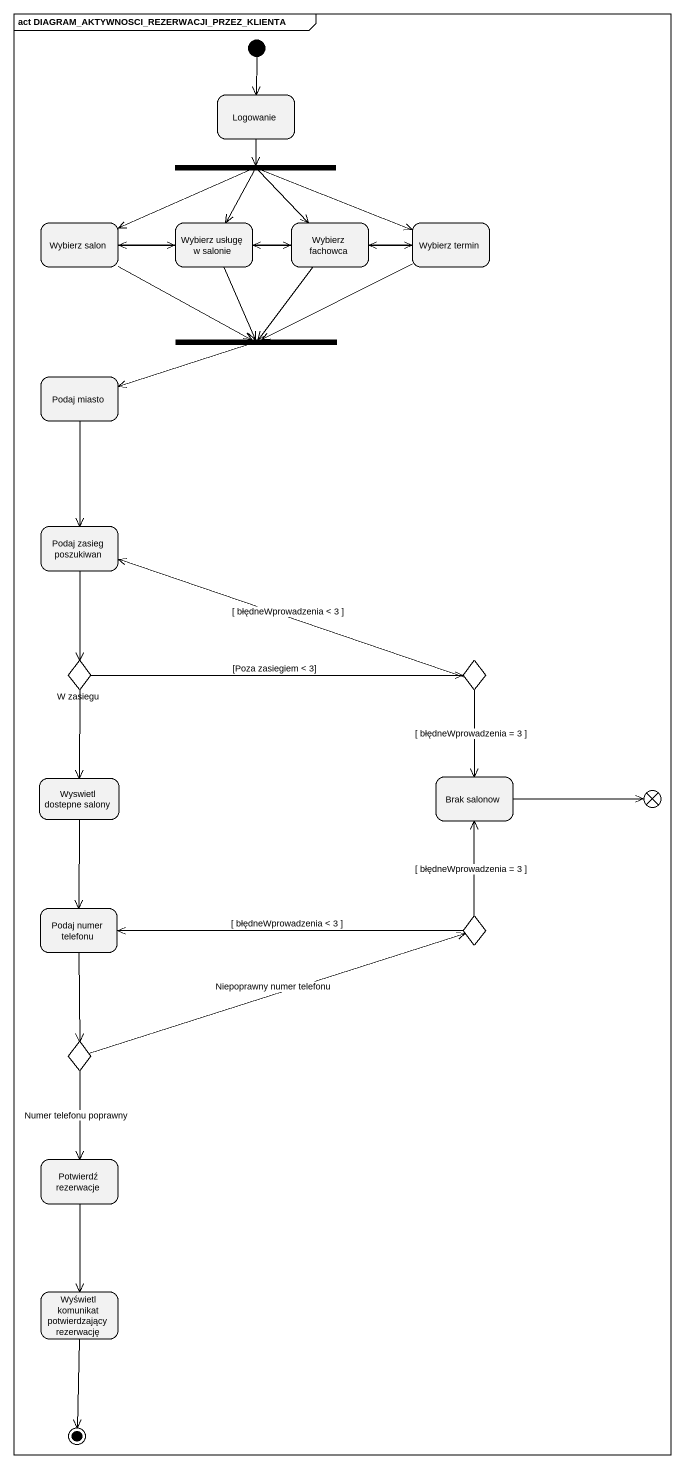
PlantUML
@startuml
mainframe act DIAGRAM_AKTYWNOSCI_REZERWACJI_PRZEZ_KLIENTA
hide empty description
state Logowanie
state fork1 <<fork>>
state "Wybierz salon" as Wybierz_salon
state "Wybierz usługę w salonie" as Wybierz_usługę_w_salonie
state "Wybierz fachowca" as Wybierz_fachowca
state "Wybierz termin" as Wybierz_termin
state fork2 <<join>>
state "Podaj miasto" as Podaj_miasto
state "Podaj zasieg poszukiwan" as Podaj_zasieg_poszukiwan
state "W zasiegu" as W_zasiegu <<choice>>
state choice1 <<choice>>
state "Wyswietl dostepne salony" as Wyswietl_dostepne_salony
state "Brak salonow" as Brak_salonow
state flowfinal1 <<end>>
state "Podaj numer telefonu" as Podaj_numer_telefonu
state choice2 <<choice>>
state choice3 <<choice>>
state "Potwierdź rezerwacje" as Potwierdź_rezerwacje
state "Wyświetl komunikat potwierdzający rezerwację" as Wyświetl_komunikat
[*] --> Logowanie
Logowanie --> fork1
fork1 -left-> Wybierz_salon
fork1 --> Wybierz_usługę_w_salonie
fork1 --> Wybierz_fachowca
fork1 -right-> Wybierz_termin
Wybierz_salon -right-> Wybierz_usługę_w_salonie
Wybierz_salon -right-> fork2
Wybierz_usługę_w_salonie -left-> Wybierz_salon
Wybierz_usługę_w_salonie -right-> Wybierz_fachowca
Wybierz_usługę_w_salonie --> fork2
Wybierz_fachowca -left-> Wybierz_usługę_w_salonie
Wybierz_fachowca -right-> Wybierz_termin
Wybierz_fachowca --> fork2
Wybierz_termin -left-> Wybierz_fachowca
Wybierz_termin -left-> fork2
fork2 -left-> Podaj_miasto
Podaj_miasto --> Podaj_zasieg_poszukiwan
Podaj_zasieg_poszukiwan --> W_zasiegu
W_zasiegu -right-> choice1 : [Poza zasiegiem < 3]
W_zasiegu --> Wyswietl_dostepne_salony
choice1 -left-> Podaj_zasieg_poszukiwan : [ błędneWprowadzenia < 3 ]
choice1 --> Brak_salonow : [ błędneWprowadzenia = 3 ]
Wyswietl_dostepne_salony --> Podaj_numer_telefonu
Brak_salonow -right-> flowfinal1
Podaj_numer_telefonu --> choice3
choice2 -up-> Brak_salonow : [ błędneWprowadzenia = 3 ]
choice2 -left-> Podaj_numer_telefonu : [ błędneWprowadzenia < 3 ]
choice3 -right-> choice2 : Niepoprawny numer telefonu
choice3 --> Potwierdź_rezerwacje : Numer telefonu poprawny
Potwierdź_rezerwacje --> Wyświetl_komunikat
Wyświetl_komunikat --> [*]
@enduml
